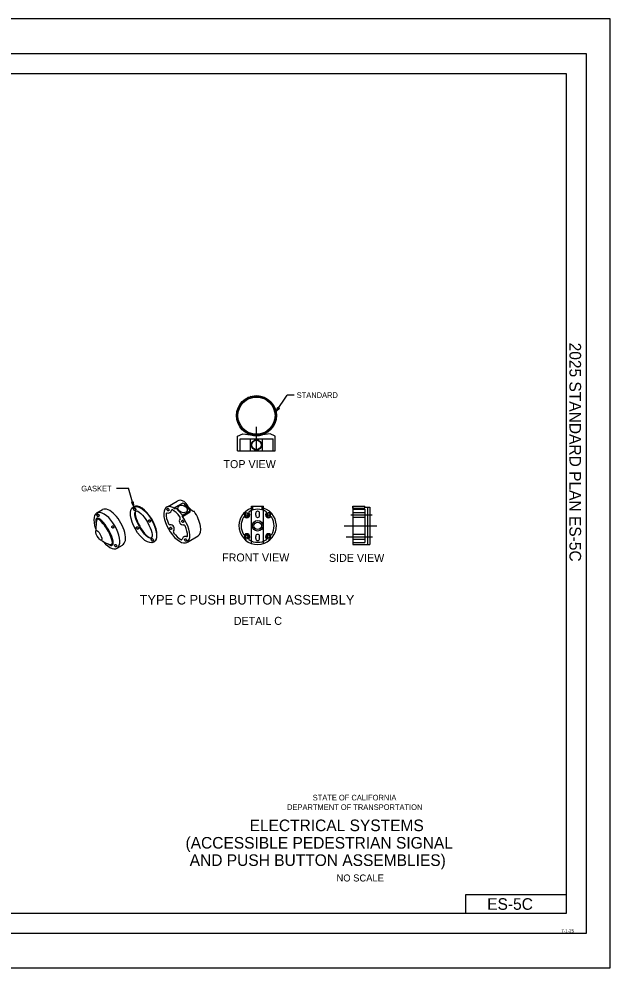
# Model space of a CAD drawing. Extents: x -894 to 866, y -472 to 714.
# Drawn here: x 128 to 866, y -472 to 714 of the extents above; entities that cross this region are included whole.
import ezdxf

# ---------------------------------------------------------------- set-up
doc = ezdxf.new("R2010")
doc.units = 0
for name, color, linetype in [('56 Stage 3 Anno', 7, 'Continuous'), ('border_INSIDE-BORDER-anno', 7, 'Continuous'), ('border_PLOTTING-ELEMENTS', 7, 'Continuous'), ('border_rw_22x34_Cut_Lines', 7, 'Continuous'), ('border_SHEET', 7, 'Continuous'), ('border_WITHIN-BORDER-anno', 7, 'Continuous'), ('es_DETAIL', 7, 'Continuous'), ('es_DETAIL-anno', 7, 'Continuous')]:
    doc.layers.add(name, color=color, linetype=linetype)

msp = doc.modelspace()

# ---------------------------------------------------------------- linework, layer by layer
at = {"layer": '56 Stage 3 Anno'}
for points in [[(453.2, 227.1), (448.8, 222.9), (451, 228.6), (451.2, 228.2), (449.5, 224.1), (452.8, 227.1), (452.3, 227.2), (450.3, 225.2), (451.3, 227.8), (451.5, 227.5), (451, 226.3), (451.9, 227.2), (451.6, 227.2), (451, 228.6), (451.6, 227.2)], [(268, 109.4), (270.9, 104.1), (270.5, 110.1), (270.3, 109.8), (270.6, 105.4), (268.4, 109.3), (268.8, 109.2), (270.2, 106.7), (270, 109.5), (269.7, 109.2), (269.8, 108), (269.2, 109.1), (269.5, 109), (270.5, 110.1), (269.5, 109)]]:
    msp.add_lwpolyline(points, close=True, dxfattribs=at)
at = {"layer": 'border_PLOTTING-ELEMENTS'}
for points in [[(-894, -472.4), (866, -472.4), (866, 713.6), (-894, 713.6)], [(-864, 670.6), (836, 670.6), (836, -429.4), (-864, -429.4)]]:
    msp.add_lwpolyline(points, close=True, dxfattribs=at)
at = {"layer": 'border_rw_22x34_Cut_Lines'}
msp.add_lwpolyline([(-864, 670.6), (836, 670.6), (836, -429.4), (-864, -429.4)], close=True, dxfattribs=at)
at = {"layer": 'border_SHEET'}
for p, q in [((-814, 645.6), (811, 645.6)), ((811, 645.6), (811, -404.4)), ((685.9, -404.4), (685.9, -380.4)), ((685.9, -380.4), (810.9, -380.4)), ((811, -404.4), (-814, -404.4))]:
    msp.add_line(p, q, dxfattribs=at)
at = {"layer": 'es_DETAIL'}
for p, q in [((401.3, 228.2), (413.9, 240.8)), ((404.7, 233.7), (408.4, 237.4)), ((414, 238.8), (417.3, 242)), ((417.5, 240.1), (420, 242.6)), ((420.3, 240.8), (422.4, 242.9)), ((422.7, 241.1), (424.6, 243)), ((424.8, 241.1), (426.6, 242.9)), ((426.8, 240.9), (428.5, 242.6)), ((428.7, 240.7), (430.2, 242.2)), ((430.4, 240.3), (431.9, 241.8)), ((432, 239.7), (433.4, 241.2)), ((433.5, 239.1), (434.9, 240.6)), ((434.9, 238.4), (436.3, 239.8)), ((436.3, 237.7), (437.6, 239)), ((437.6, 236.8), (438.9, 238.2)), ((438.8, 235.9), (440.1, 237.3)), ((400.1, 224.8), (403.4, 228.1)), ((439.9, 234.9), (441.2, 236.3)), ((441, 233.9), (442.3, 235.2)), ((442, 232.8), (443.3, 234.1)), ((442.9, 231.6), (444.2, 232.9)), ((443.8, 230.3), (445.1, 231.7)), ((444.5, 229), (445.9, 230.3)), ((445.2, 227.5), (446.6, 229)), ((445.9, 226), (447.3, 227.5)), ((446.4, 224.5), (447.9, 226)), ((399.1, 217.5), (401.1, 219.4)), ((399.2, 219.7), (401.3, 221.8)), ((399.3, 215.5), (401, 217.3)), ((399.5, 222.1), (402, 224.6)), ((399.5, 213.6), (401.2, 215.3)), ((446.5, 211.8), (448.9, 214.3)), ((446.8, 222.8), (448.4, 224.3)), ((447.1, 221), (448.8, 222.6)), ((447.1, 214.5), (449.2, 216.6)), ((447.3, 219), (449, 220.7)), ((447.3, 216.9), (449.2, 218.8)), ((399.9, 211.9), (401.4, 213.4)), ((400.4, 210.2), (401.9, 211.7)), ((400.9, 208.7), (402.4, 210.1)), ((401.6, 207.2), (403, 208.6)), ((402.3, 205.8), (403.7, 207.2)), ((403.1, 204.5), (404.4, 205.8)), ((403.9, 203.2), (405.3, 204.5)), ((404.9, 202), (406.2, 203.3)), ((405.8, 200.9), (407.2, 202.2)), ((424.2, 173.7), (424.2, 203.8)), ((438.3, 197.3), (444.8, 203.8)), ((441.7, 202.8), (447.3, 208.4)), ((445.3, 208.6), (448.4, 211.6)), ((400.7, 192.1), (407.2, 195.1)), ((400.7, 173.7), (400.7, 192.1)), ((406.9, 199.8), (408.2, 201.1)), ((407.2, 195.1), (416.7, 193.9)), ((408, 198.8), (409.4, 200.1)), ((409.2, 197.9), (410.5, 199.2)), ((410.5, 197), (411.8, 198.4)), ((411.8, 196.2), (413.1, 197.6)), ((413.2, 195.5), (414.6, 196.9)), ((414.6, 194.8), (416.1, 196.2)), ((416.2, 194.2), (417.7, 195.7)), ((417.8, 193.7), (419.3, 195.3)), ((419.5, 193.3), (421.2, 195)), ((421.4, 193.1), (423.1, 194.8)), ((423.3, 192.9), (425.2, 194.8)), ((425.5, 192.9), (427.6, 195)), ((427.8, 193.2), (430.3, 195.6)), ((430.5, 193.7), (433.5, 196.8)), ((441.2, 195.1), (431.7, 193.9)), ((433.7, 194.8), (439.4, 200.5)), ((447.6, 192.1), (441.2, 195.1)), ((447.6, 173.7), (447.6, 192.1)), ((403.7, 173.7), (403.7, 188.7)), ((416.7, 173.7), (416.7, 188.7)), ((416.7, 188.7), (431.7, 188.7)), ((431.7, 173.7), (431.7, 188.7)), ((445, 173.7), (445, 188.7)), ((313.1, 104.1), (325.1, 111.1)), ((322.8, 103.4), (332.5, 108.9)), ((332.5, 108.9), (341.4, 99.1)), ((224.6, 96.3), (232, 100.5)), ((322.8, 103.4), (331.9, 93.3)), ((322.8, 101.1), (322.8, 103.4)), ((331.7, 93.5), (341.4, 99.1)), ((331.8, 91.9), (341.4, 97.5)), ((341.4, 97.5), (341.4, 99.1)), ((418, 102.2), (418, 104.9)), ((418, 58), (418, 104.9)), ((419.7, 99.9), (419.7, 104.9)), ((423.3, 93.4), (423.3, 95.9)), ((428.2, 93.2), (428.2, 95.9)), ((431.4, 100), (431.4, 104.9)), ((433, 102.4), (433, 104.9)), ((433, 57.8), (433, 103.5)), ((544.6, 102.2), (544.6, 104.9)), ((544.6, 100.8), (559.6, 100.8)), ((544.6, 97), (559.6, 97)), ((559.6, 102.4), (559.6, 104.9)), ((559.6, 103.6), (566, 103.6)), ((331.9, 91.8), (331.9, 93.3)), ((542.2, 93.9), (568.8, 93.9)), ((544.6, 91.1), (559.6, 91.1)), ((533.7, 80.2), (574.7, 80.2)), ((338, 59.7), (351.3, 67.5)), ((423.3, 64.5), (423.3, 67)), ((428.2, 64.3), (428.2, 67)), ((536.4, 66.4), (569.4, 66.4)), ((544.6, 69.9), (559.6, 69.9)), ((544.6, 63.3), (559.6, 63.3)), ((544.6, 59.5), (559.6, 59.5)), ((250, 52.2), (256.9, 56.2)), ((544.6, 56.7), (566, 56.7))]:
    msp.add_line(p, q, dxfattribs=at)
for points in [[(403.7, 188.7), (445, 188.7)], [(400.7, 173.7), (447.6, 173.7)], [(418, 104.9), (433, 104.9)], [(544.6, 104.9), (559.6, 104.9)], [(544.6, 103.6), (544.6, 56.7)], [(544.6, 102.4), (559.6, 102.4)], [(559.6, 100.8), (559.6, 59.5)], [(563, 103.6), (563, 56.7)], [(566, 103.6), (566, 56.7)]]:
    msp.add_lwpolyline(points, dxfattribs=at)
for points in [[(414.1, 95.9), (414.8, 93.1), (412.8, 91.1), (410, 91.8), (409.2, 94.6), (411.3, 96.7)], [(437.4, 95.9), (436.6, 93.1), (438.7, 91.1), (441.5, 91.8), (442.2, 94.6), (440.2, 96.7)], [(410, 68.5), (412.8, 69.3), (414.8, 67.2), (414.1, 64.4), (411.3, 63.7), (409.2, 65.7)], [(441.5, 68.5), (438.7, 69.3), (436.6, 67.2), (437.4, 64.4), (440.2, 63.7), (442.2, 65.7)]]:
    msp.add_lwpolyline(points, close=True, dxfattribs=at)
for centre, radius in [((424.2, 217.9), 25), ((424.2, 217.9), 23.2), ((424.2, 181.2), 6.42), ((424.2, 181.2), 5.87), ((412, 93.9), 1.42), ((439.4, 93.9), 1.42), ((425.7, 80.2), 6.52), ((425.7, 80.2), 4.65), ((412, 66.5), 1.42), ((439.4, 66.5), 1.42)]:
    msp.add_circle(centre, radius, dxfattribs=at)
for centre, radius, start, end in [((424.2, 221), 28.1, 254.5054, 285.4946), ((425.7, 80.2), 23.4, 109.1562, 71.829), ((412, 93.9), 3.75, 228.0907, 41.9147), ((415.5, 97), 0.937, 121.2589, 221.9147), ((425.7, 80.2), 20.6, 58.7411, 121.2589), ((425.8, 95.9), 2.47, 89.9893, 180), ((425.7, 95.9), 2.47, 0, 90.0107), ((439.4, 93.9), 3.75, 138.0853, 311.9093), ((436, 97), 0.937, 318.0853, 58.7411), ((425.7, 80.2), 20.6, 148.7465, 211.2589), ((408.9, 90.4), 0.937, 48.0907, 148.7465), ((425.8, 93.2), 2.47, 176.004, 269.9869), ((425.7, 93.2), 2.47, 270.0131, 0), ((442.6, 90.4), 0.937, 31.2535, 131.9093), ((425.7, 80.2), 20.6, 328.7411, 30.6503), ((408.9, 69.9), 0.937, 211.2589, 311.9147), ((412, 66.5), 3.75, 318.0907, 131.9147), ((415.5, 63.3), 0.937, 138.0907, 238.7465), ((425.7, 80.2), 20.6, 238.7465, 301.2535), ((425.7, 67), 2.47, 89.9893, 180), ((425.7, 64.3), 2.47, 176.004, 269.9869), ((425.7, 67), 2.47, 0, 90.0107), ((425.7, 64.3), 2.47, 270.0131, 0), ((439.4, 66.5), 3.75, 48.0853, 221.9093), ((436, 63.3), 0.937, 301.2535, 41.9093), ((442.6, 69.9), 0.937, 228.0853, 328.7411)]:
    msp.add_arc(centre, radius, start, end, dxfattribs=at)
for centre, major_axis, ratio in [((283.1, 81.7), (12.7, -22), 0.459941), ((226.1, 93.5), (0.89, -1.52), 0.692265), ((226.2, 93.4), (0.89, -1.52), 0.692265), ((272, 101), (0.89, -1.52), 0.692265), ((272.1, 100.8), (0.89, -1.52), 0.692265), ((283.1, 81.7), (9.7, -16.8), 0.293047), ((313.7, 100.5), (0.89, -1.52), 0.692265), ((332, 101.2), (5.58, -2.44), 0.725517), ((290.6, 86.1), (0.89, -1.52), 0.692265), ((332.2, 85.8), (0.89, -1.52), 0.692265), ((227.2, 68.4), (3.36, -6.15), 0.311853), ((244.7, 78.7), (0.89, -1.52), 0.692265), ((275.5, 77.3), (0.89, -1.52), 0.692265), ((317.2, 77), (0.89, -1.52), 0.692265), ((294, 62.7), (0.89, -1.52), 0.692265), ((335.7, 62.4), (0.89, -1.52), 0.692265), ((248.2, 55.3), (0.89, -1.52), 0.692265)]:
    msp.add_ellipse(centre, major_axis=major_axis, ratio=ratio, dxfattribs=at)
for centre, major_axis, ratio, start_param, end_param in [((283.7, 82.1), (12.7, -22), 0.459941, 0.107607, 3.143731), ((324.7, 81.4), (12.7, -22), 0.459941, 2.360293, 8.075956), ((338.3, 89.3), (12.7, -22), 0.459941, 2.471612, 3.188586), ((340.8, 105.7), (6, -7.11), 0.280742, 3.821282, 6.111583), ((237.3, 74.2), (12.7, -22), 0.459941, 5.104077, 10.625768), ((244.4, 78.4), (12.7, -22), 0.459941, 6.256086, 9.400098), ((283.6, 81.9), (9.7, -16.8), 0.293047, 3.107715, 6.242133), ((312.6, 94.7), (0.89, -1.52), 0.692265, 2.314543, 4.100472), ((324.7, 81.4), (11.2, -19.4), 0.387662, 3.715754, 4.426953), ((313.6, 100.7), (2.39, -4.12), 0.886093, 5.508755, 7.099004), ((319.2, 98.6), (0.89, -1.52), 0.692265, 2.230789, 3.828746), ((324.7, 81.4), (11.2, -19.4), 0.387662, 1.868708, 2.579665), ((338.3, 89.3), (12.7, -22), 0.459941, 0.029311, 1.725972), ((234.3, 72.7), (9.7, -16.8), 0.293047, 5.640353, 10.131708), ((224.5, 81.4), (-0.57, -6.9), 0.106394, 3.141593, 6.283185), ((234.3, 72.7), (9.1, -15.8), 0.245388, 6.242651, 9.476913), ((332.2, 85.8), (2.39, -4.12), 0.886093, 3.456387, 5.987449), ((327.7, 90.4), (0.89, -1.52), 0.692265, 0.22543, 1.923739), ((315.5, 83.2), (0.89, -1.52), 0.692265, 4.66477, 6.03688), ((317.2, 77), (2.39, -4.12), 0.886093, 0.296144, 2.816729), ((321.7, 72.4), (0.89, -1.52), 0.692265, 3.466389, 4.863945), ((324.7, 81.4), (11.2, -19.4), 0.387662, 5.007434, 5.679499), ((334, 79.6), (0.89, -1.52), 0.692265, 1.640052, 2.869778), ((324.7, 81.4), (11.2, -19.4), 0.387662, 0.595373, 1.297372), ((236.9, 59.5), (6.36, -2.74), 0.131848, 3.141593, 6.283185), ((330, 64.3), (0.89, -1.52), 0.692265, 5.354961, 6.982345), ((335.7, 62.4), (2.39, -4.12), 0.886093, 2.300778, 3.981781), ((336.8, 68.3), (0.89, -1.52), 0.692265, 5.556327, 7.139418)]:
    msp.add_ellipse(centre, major_axis=major_axis, ratio=ratio, start_param=start_param, end_param=end_param, dxfattribs=at)
at = {"layer": 'es_DETAIL-anno'}
for p, q in [((448.8, 222.9), (462.5, 243.4)), ((463.1, 243.7), (471.4, 243.7)), ((249.4, 127.2), (264.2, 127.2)), ((270.9, 104.1), (264.2, 127.2))]:
    msp.add_line(p, q, dxfattribs=at)
msp.add_arc((463.1, 243), 0.62, 90, 146.0035, dxfattribs=at)

# ---------------------------------------------------------------- texts
at = {"layer": 'border_INSIDE-BORDER-anno'}
for s, height, p in [('STATE OF CALIFORNIA', 7, (494.5, -263)), ('DEPARTMENT OF TRANSPORTATION', 7, (462.5, -274.9)), ('ELECTRICAL SYSTEMS', 14.5, (415.6, -301.4)), ('(ACCESSIBLE PEDESTRIAN SIGNAL', 14.5, (335.6, -323.2)), ('AND PUSH BUTTON ASSEMBLIES)', 14.5, (340.8, -344.9)), ('NO SCALE', 8.75, (524.3, -364.3))]:
    msp.add_text(s, height=height, dxfattribs=at).set_placement(p)
at = {"layer": 'border_WITHIN-BORDER-anno'}
msp.add_text('2025 STANDARD PLAN ES-5C', height=14.5, rotation=270, dxfattribs=at).set_placement((815.3, 309.1))
for s, height, p in [('ES-5C', 14.5, (712.5, -399.7)), ('7-1-25', 4, (805.1, -427.9))]:
    msp.add_text(s, height=height, dxfattribs=at).set_placement(p)
at = {"layer": 'es_DETAIL-anno'}
for s, height, p in [('STANDARD', 7, (474.5, 240)), ('TOP VIEW', 10, (383, 152.3)), ('GASKET', 7, (205.3, 123.2)), ('FRONT VIEW', 10, (381.3, 35.6)), ('SIDE VIEW', 10, (514.8, 35.1)), ('TYPE C PUSH BUTTON ASSEMBLY', 12, (278.2, -18.2)), ('DETAIL C', 10, (395.9, -43.6))]:
    msp.add_text(s, height=height, dxfattribs=at).set_placement(p)

doc.saveas('drawing.dxf')
